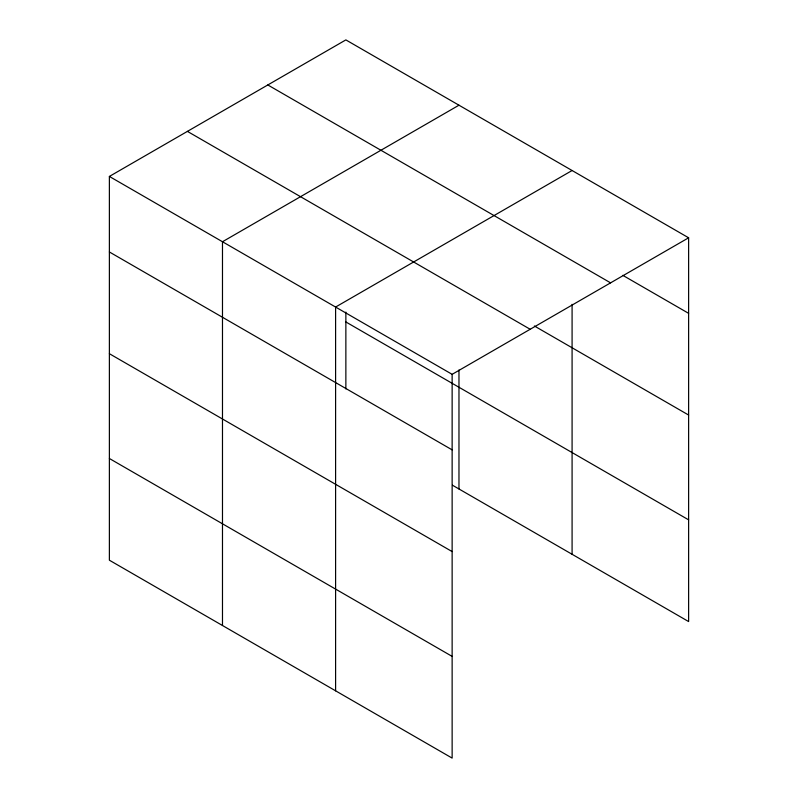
<?xml version="1.0" encoding="UTF-8"?>
<svg xmlns="http://www.w3.org/2000/svg" width="798" height="798" viewBox="0 0 798 798"><rect width="100%" height="100%" fill="white"/><g stroke="black" fill="none" stroke-linecap="round" stroke-linejoin="round"><path stroke-width="1.2" d="M452.137 551.588L452.137 374.332L109.376 176.438L109.376 560.206L452.137 758.1L452.137 551.588L109.376 353.694M572.086 304.347L572.086 554.281M452.506 485.244L688.624 621.562L688.624 237.794L345.863 39.9L109.376 176.438M458.97 105.206L222.482 241.744L222.482 625.512M572.086 170.513L335.599 307.04L335.599 690.819M452.137 374.332L688.624 237.794M622.799 275.33L688.624 313.335M267.819 84.957L610.59 282.851M534.381 325.993L688.624 415.05M187.41 131.381L530.181 329.275M345.863 321.953L688.624 519.847M109.376 251.969L452.137 449.863M109.376 458.491L452.137 656.385M458.97 369.993L458.97 488.975M345.863 312.088L345.863 388.935"/></g></svg>
